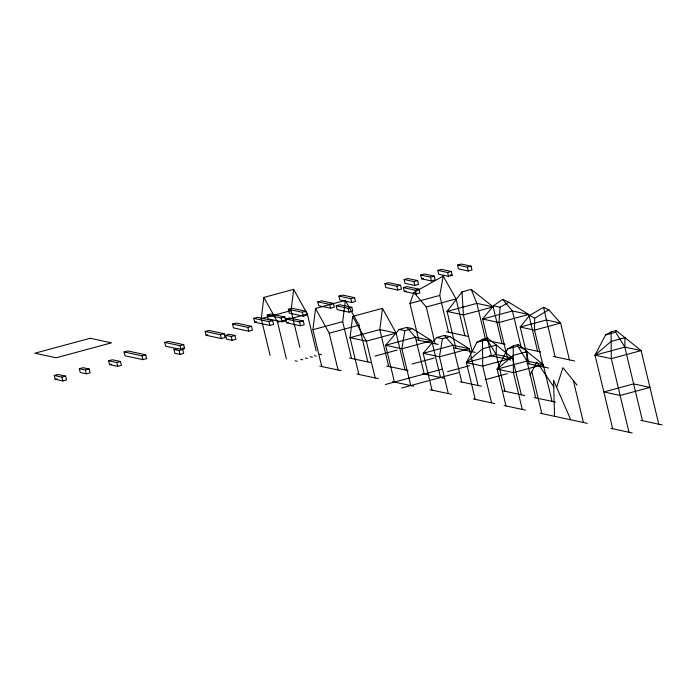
<?xml version="1.0" encoding="UTF-8"?>
<svg xmlns="http://www.w3.org/2000/svg" width="697" height="697" viewBox="0 0 697 697"><rect width="100%" height="100%" fill="white"/><g stroke="black" fill="none" stroke-linecap="round" stroke-linejoin="round"><path stroke-width="1.05" d="M569.432 359.879L560.597 323.086L548.844 309.808L534.66 318.224L534.521 330.134L543.355 366.936M505.029 391.296L496.194 354.503L496.369 345.067L482.533 348.805L466.398 362.553L475.232 399.355M535.766 397.874L526.932 361.081L527.106 351.645L513.271 355.383L497.135 369.131L505.97 405.933M642.477 420.709L624.808 347.115L624.982 337.679L611.156 341.417L595.02 355.165L612.689 428.76M537.57 351.271L528.744 314.469L508.862 302.254L500.106 307.238L498.947 322.528L507.782 359.321M270.087 355.461L261.253 318.668L263.884 297.41L293.672 289.36L307.351 314.103L316.185 350.896M299.876 347.411L291.041 310.609L293.672 289.36M321.744 366.517L312.909 329.716L315.541 308.466L345.337 300.407L359.007 325.15L367.842 361.952M351.541 358.458L342.706 321.665L345.337 300.407M404.966 369.889L396.131 333.096L382.461 308.353L352.665 316.403L350.033 337.662L358.868 374.455M382.461 308.353L379.83 329.603L388.665 366.404M440.539 377.504L431.704 340.702L412.458 328.618L404.852 330.674L401.908 348.761L410.742 385.554M478.09 385.537L469.255 348.735L450.018 336.66L442.412 338.716L439.467 356.794L448.302 393.587M448.572 332.225L439.746 295.432L443.205 276.073L413.887 292.496L409.949 303.483L418.784 340.284M487.473 337.94L482.446 339.3L476.861 342.384L466.398 362.553L482.707 366.047L512.495 357.988L496.194 354.503L487.064 339.631L487.473 337.94L512.495 357.988L521.33 394.79M518.211 344.518L513.184 345.878L507.599 348.962L497.135 369.131L513.445 372.616L543.233 364.566L526.932 361.081L517.801 346.209L518.211 344.518L543.233 364.566L552.068 401.359M616.096 330.552L611.06 331.911L605.484 334.996L595.02 355.165L611.321 358.65L641.118 350.6L624.808 347.115L615.686 332.242L616.096 330.552L641.118 350.6L658.778 424.194M556.659 387.34L562.897 367.667L577.09 385.153M529.99 375.082L536.856 362.1L553.74 386.722M455.908 348.221L447.073 311.428L462.041 291.877L471.224 289.394L493.171 306.863L502.006 343.656M548.844 309.808L543.564 307.342L529.546 315.427L520.197 327.067L529.032 363.869M508.862 302.254L502.633 299.405L493.432 305.809L482.646 319.034L491.481 355.836M412.458 328.618L406.795 327.407L399.189 329.463L385.607 345.268L394.441 382.069M450.018 336.66L444.346 335.449L436.749 337.496L423.157 353.309L431.992 390.102M124.118 351.985L127.847 350.974L145.682 354.79L146.597 358.624L142.876 359.635L125.042 355.818L124.118 351.985L141.953 355.801L145.682 354.79M164.71 342.41L168.439 341.399L183.694 344.666L184.618 348.5L180.898 349.502L179.974 345.668L164.71 342.41L165.633 346.243L177.84 348.848M205.171 331.467L208.891 330.465L224.155 333.724L225.079 337.557L221.35 338.568L206.094 335.301L205.171 331.467L220.435 334.734L224.155 333.724M232.537 324.07L236.266 323.06L251.53 326.327L252.445 330.16L248.724 331.162L233.46 327.904L232.537 324.07L247.801 327.337L251.53 326.327M253.691 318.346L257.42 317.344L272.675 320.611L273.599 324.445L269.878 325.447L254.614 322.18L253.691 318.346L268.955 321.613L272.675 320.611M267.178 315.018L270.906 314.007L284.873 316.996L285.787 320.829L282.067 321.84L268.101 318.851L267.178 315.018L281.144 318.006L284.873 316.996M288.331 309.294L292.06 308.292L306.027 311.28L306.941 315.114L303.221 316.116L289.255 313.127L288.331 309.294L302.298 312.282L306.027 311.28M317.788 301.836L321.509 300.825L333.419 303.378L334.333 307.203L330.613 308.213L318.703 305.669L317.788 301.836L329.69 304.38L333.419 303.378M338.942 296.112L342.663 295.11L354.564 297.654L355.487 301.487L351.767 302.498L339.857 299.945L338.942 296.112L350.844 298.664L354.564 297.654M384.927 283.679L388.656 282.677L400.557 285.221L401.481 289.055L397.752 290.057L385.85 287.512L384.927 283.679L396.837 286.223L400.557 285.221M404.121 279.514L407.85 278.512L417.634 280.603L418.548 284.437L414.828 285.448L405.044 283.348L404.121 279.514L413.905 281.614L417.634 280.603M420.744 275.027L424.473 274.017L434.257 276.108L435.172 279.941L431.452 280.952L421.668 278.861L420.744 275.027L430.528 277.118L434.257 276.108M437.812 270.41L441.541 269.399L451.316 271.499L452.24 275.332L448.519 276.334L438.735 274.243L437.812 270.41L447.596 272.501L451.316 271.499M457.554 265.069L461.283 264.067L471.067 266.158L471.982 269.992L468.262 270.994L458.478 268.903L457.554 265.069L467.338 267.169L471.067 266.158M261.253 318.668L291.041 310.609M54.253 375.483L57.973 374.472L65.614 376.11L66.537 379.943L62.817 380.945L55.168 379.316L54.253 375.483L61.894 377.112L65.614 376.11M79.353 368.696L83.074 367.685L89.19 368.992L90.105 372.825L86.384 373.836L80.268 372.529L79.353 368.696L85.461 370.002L89.19 368.992M108.619 360.785L112.348 359.774L120.494 361.516L121.417 365.35L117.688 366.361L109.542 364.609L108.619 360.785L116.774 362.527L120.494 361.516M206.094 335.301L207.95 334.795M254.614 322.18L256.479 321.683M421.668 278.861L423.532 278.356M55.168 379.316L57.032 378.811M109.542 364.609L111.398 364.113M179.974 345.668L183.694 344.666M285.587 318.956L289.316 317.945L303.282 320.934L304.206 324.767L300.477 325.778L286.511 322.789L285.587 318.956L299.553 321.944L303.282 320.934M225.662 335.318L229.391 334.307L234.994 335.51L235.917 339.343L232.188 340.345L226.586 339.151L225.662 335.318L231.273 336.52L234.994 335.51M173.971 349.476L177.691 348.465L182.788 349.554L183.712 353.388L179.983 354.398L174.886 353.309L173.971 349.476L179.068 350.565L182.788 349.554M336.198 305.774L339.918 304.763L351.828 307.316L352.743 311.15L349.023 312.151L337.113 309.607L336.198 305.774L348.099 308.318L351.828 307.316M403.345 287.617L407.065 286.615L418.967 289.159L419.89 292.993L416.17 293.995L404.26 291.451L403.345 287.617L415.246 290.17L418.967 289.159M263.884 297.41L277.554 322.153L307.351 314.103M286.511 322.789L288.375 322.284M404.26 291.451L406.124 290.945M312.909 329.716L342.706 321.665M409.949 303.483L439.746 295.432M315.541 308.466L329.219 333.21L359.007 325.15M413.887 292.496L426.259 306.976L456.047 298.917L464.882 335.71M447.073 311.428L476.861 303.369L485.696 340.171M472.209 351.715L463.374 314.913L493.171 306.863M374.916 356.089L397.09 350.094M476.861 342.384L487.064 339.631M412.04 364.034L434.214 358.04M507.599 348.962L517.801 346.209M466.398 362.553L496.194 354.503M385.397 384.509L442.247 369.14M447.605 371.64L469.787 365.646M401.707 388.002L458.548 372.634M605.484 334.996L615.686 332.242M497.135 369.131L526.932 361.081M485.164 379.673L507.338 373.679M595.02 355.165L624.808 347.115M450.279 274.914L452.24 275.332M493.432 305.809L500.106 307.238M477.027 303.404L493.337 306.898M446.995 311.411L463.305 314.896M446.62 331.807L467.957 336.372M483.744 339.753L505.081 344.318M519.465 347.394L540.811 351.959M553.305 356.428L574.65 360.994M399.189 329.463L404.852 330.674M436.749 337.496L442.412 338.716M416.823 339.866L438.169 344.431M453.947 347.803L475.293 352.368M489.521 355.418L510.857 359.983M527.071 363.451L548.417 368.016M349.58 358.04L370.926 362.606M386.704 365.986L408.05 370.551M422.434 373.627L443.771 378.192M459.985 381.66L481.331 386.225M503.356 390.939L524.702 395.504M534.094 397.517L555.439 402.082M640.813 420.352L662.15 424.917M319.392 354.268L321.43 354.703M314.208 355.67L316.246 356.106M310.252 356.733L312.291 357.178M305.417 358.049L307.455 358.485M300.668 359.33L302.707 359.765M295.136 360.819L297.175 361.264M319.792 366.099L341.129 370.665M356.916 374.036L378.253 378.602M392.481 381.651L413.826 386.216M430.04 389.684L451.377 394.249M473.411 398.963L494.748 403.528M504.149 405.541L525.486 410.106M540.044 413.216L587.301 423.332M610.86 428.367L632.205 432.933M182.588 348.064L184.618 348.5M529.546 315.427L534.66 318.224M444.346 335.449L452.954 345.25L461.789 382.052M406.795 327.407L415.395 337.217L424.229 374.01M502.633 299.405L512.434 310.984L521.269 347.777M443.205 276.073L456.047 298.917M352.665 316.403L366.343 341.147L375.178 377.948M570.756 419.786L553.566 380.222L554.542 416.318M471.224 289.394L476.861 303.369M628.99 432.245L611.321 358.65L611.06 331.911M573.352 380.553L583.424 422.495M555.108 356.82L543.564 307.342M531.794 371.658L541.865 413.609M522.28 409.418L513.445 372.616L513.184 345.878M467.338 267.169L468.262 270.994M491.542 402.84L482.707 366.047L482.446 339.3M447.596 272.501L448.519 276.334M430.528 277.118L431.452 280.952M426.259 306.976L435.094 343.769M413.905 281.614L414.828 285.448M415.246 290.17L416.17 293.995M396.837 286.223L397.752 290.057M350.844 298.664L351.767 302.498M348.099 308.318L349.023 312.151M329.69 304.38L330.613 308.213M329.219 333.21L338.054 370.002M302.298 312.282L303.221 316.116M299.553 321.944L300.477 325.778M281.144 318.006L282.067 321.84M277.554 322.153L286.389 358.955M268.955 321.613L269.878 325.447M247.801 327.337L248.724 331.162M231.273 336.52L232.188 340.345M220.435 334.734L221.35 338.568M179.068 350.565L179.983 354.398M141.953 355.801L142.876 359.635M116.774 362.527L117.688 366.361M85.461 370.002L86.384 373.836M61.894 377.112L62.817 380.945M462.041 291.877L463.374 314.913M90.157 338.272L34.85 353.222L56.187 357.788L111.494 342.837L90.157 338.272M379.83 329.603L350.033 337.662L366.343 341.147L396.131 333.096L379.83 329.603M415.395 337.217L385.607 345.268L401.908 348.761L431.704 340.702L415.395 337.217M512.434 310.984L482.646 319.034L498.947 322.528L528.744 314.469L512.434 310.984M452.954 345.25L423.157 353.309L439.467 356.794L469.255 348.735L452.954 345.25M546.274 320.019L520.197 327.067L534.521 330.134L560.597 323.086L546.274 320.019M633.643 383.908L603.855 391.967L620.156 395.452L649.952 387.393L633.643 383.908"/></g></svg>
